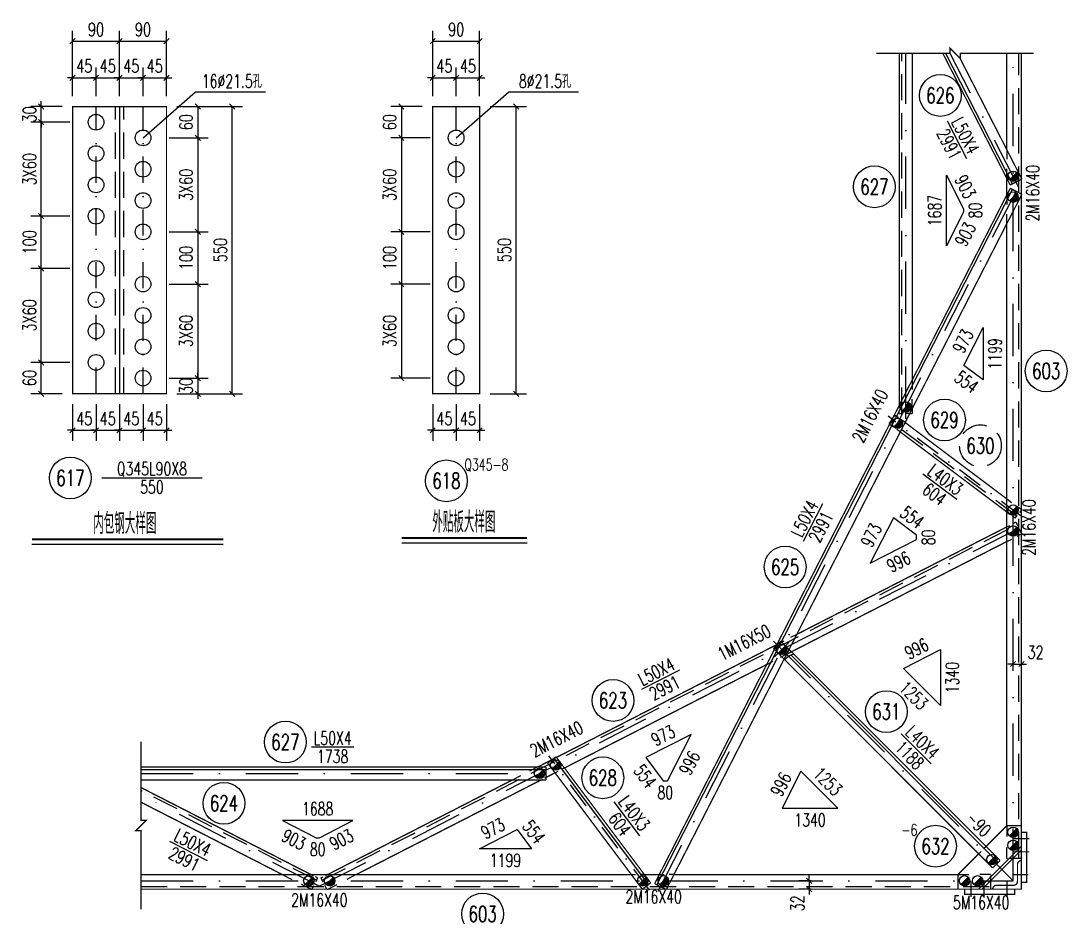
# Model space of a CAD drawing. Header units: millimetres. Extents: x 25862 to 26703, y -13061 to -12467.
# Drawn here: x 26311.7 to 26512.1, y -12862.7 to -12691.1 of the extents above; entities that cross this region are included whole.
import ezdxf
from ezdxf.enums import TextEntityAlignment as Align

# ---------------------------------------------------------------- set-up
doc = ezdxf.new("R2010")
doc.units = ezdxf.units.MM
doc.header["$LTSCALE"] = 10
for name, pattern in [('DASHDOT', [1, 0.5, -0.25, 0, -0.25]), ('DASHDOTX2', [2, 1, -0.5, 0, -0.5]), ('DASHED', [0.75, 0.5, -0.25])]:
    doc.linetypes.add(name, pattern=pattern)
for name, color, linetype in [('1', 1, 'DASHED'), ('2', 1, 'Continuous'), ('3', 1, 'Continuous'), ('4', 2, 'DASHDOTX2'), ('5', 2, 'DASHDOT')]:
    doc.layers.add(name, color=color, linetype=linetype)
doc.styles.add('DXT', font='simplex.shx', dxfattribs={"width": 0.72, "bigfont": 'hztxt.shx'})
doc.styles.get("Standard").update_dxf_attribs({"font": 'SIMPLEX.shx', "width": 0.7, "bigfont": 'gbhzfs.shx'})
doc.dimstyles.new('BZ$0', dxfattribs={"dimtxt": 2.5, "dimasz": 1, "dimexe": 2, "dimexo": 2, "dimgap": 1, "dimtad": 1, "dimdec": 0, "dimlfac": 20, "dimzin": 12, "dimdsep": 46, "dimtxsty": 'DXT', "dimblk": 'OBLIQUE', "dimcen": 0.09, "dimclrd": 1, "dimclre": 1, "dimclrt": 7, "dimadec": 4, "dimazin": 3, "dimtfac": 1.4, "dimtdec": 0, "dimtix": 1, "dimtmove": 2, "dimatfit": 3, "dimldrblk": 'OBLIQUE', "dimfxl": 1, "dimtolj": 1, "dimtzin": 0, "dimarcsym": 0})

# ---------------------------------------------------------------- blocks, each defined once
blk = doc.blocks.new('_Oblique')
at = {"color": 0, "linetype": 'ByBlock', "lineweight": -2}
blk.add_line((-0.5, -0.5), (0.5, 0.5), dxfattribs=at)
blk = doc.blocks.new('*D73')
at = {"layer": '3', "color": 1, "lineweight": -2}
for p, q in [((26395.05, -12764.5), (26395.05, -12771.5)), ((26399.55, -12764.5), (26399.55, -12771.5)), ((26395.05, -12769.5), (26394.05, -12769.5)), ((26395.05, -12769.5), (26399.55, -12769.5)), ((26399.55, -12769.5), (26400.55, -12769.5))]:
    blk.add_line(p, q, dxfattribs=at)
at = {"layer": 'Defpoints', "color": 0}
for p in [(26395.05, -12762.5), (26399.55, -12762.5), (26399.55, -12769.5)]:
    blk.add_point(p, dxfattribs=at)
at = {"layer": '3', "color": 1, "lineweight": -2}
blk.add_blockref('_Oblique', (26395.05, -12769.5), dxfattribs=at)
at = {"layer": '3', "color": 1, "lineweight": -2, "rotation": 180}
blk.add_blockref('_Oblique', (26399.55, -12769.5), dxfattribs=at)
at = {"layer": '3', "color": 7, "insert": (26397.3, -12767.25), "char_height": 2.5, "attachment_point": 5, "style": 'DXT'}
blk.add_mtext('\\A1;45', dxfattribs=at)
blk = doc.blocks.new('*D74')
at = {"layer": '3', "color": 1, "lineweight": -2}
for p, q in [((26390.55, -12764.5), (26390.55, -12771.5)), ((26395.05, -12764.5), (26395.05, -12771.5)), ((26390.55, -12769.5), (26389.55, -12769.5)), ((26390.55, -12769.5), (26395.05, -12769.5)), ((26395.05, -12769.5), (26396.05, -12769.5))]:
    blk.add_line(p, q, dxfattribs=at)
at = {"layer": 'Defpoints', "color": 0}
for p in [(26390.55, -12762.5), (26395.05, -12762.5), (26395.05, -12769.5)]:
    blk.add_point(p, dxfattribs=at)
at = {"layer": '3', "color": 1, "lineweight": -2}
blk.add_blockref('_Oblique', (26390.55, -12769.5), dxfattribs=at)
at = {"layer": '3', "color": 1, "lineweight": -2, "rotation": 180}
blk.add_blockref('_Oblique', (26395.05, -12769.5), dxfattribs=at)
at = {"layer": '3', "color": 7, "insert": (26392.8, -12767.25), "char_height": 2.5, "attachment_point": 5, "style": 'DXT'}
blk.add_mtext('\\A1;45', dxfattribs=at)
blk = doc.blocks.new('*D76')
at = {"layer": '3', "color": 1, "lineweight": -2}
for p, q in [((26395.05, -12705.5), (26395.05, -12700)), ((26399.55, -12705.5), (26399.55, -12700)), ((26395.05, -12702), (26394.05, -12702)), ((26395.05, -12702), (26399.55, -12702)), ((26399.55, -12702), (26400.55, -12702))]:
    blk.add_line(p, q, dxfattribs=at)
at = {"layer": 'Defpoints', "color": 0}
for p in [(26399.55, -12702), (26395.05, -12707.5), (26399.55, -12707.5)]:
    blk.add_point(p, dxfattribs=at)
at = {"layer": '3', "color": 1, "lineweight": -2}
blk.add_blockref('_Oblique', (26395.05, -12702), dxfattribs=at)
at = {"layer": '3', "color": 1, "lineweight": -2, "rotation": 180}
blk.add_blockref('_Oblique', (26399.55, -12702), dxfattribs=at)
at = {"layer": '3', "color": 7, "insert": (26397.3, -12699.75), "char_height": 2.5, "attachment_point": 5, "style": 'DXT'}
blk.add_mtext('\\A1;45', dxfattribs=at)
blk = doc.blocks.new('*D77')
at = {"layer": '3', "color": 1, "lineweight": -2}
for p, q in [((26390.55, -12705.5), (26390.55, -12700)), ((26395.05, -12705.5), (26395.05, -12700)), ((26390.55, -12702), (26389.55, -12702)), ((26390.55, -12702), (26395.05, -12702)), ((26395.05, -12702), (26396.05, -12702))]:
    blk.add_line(p, q, dxfattribs=at)
at = {"layer": 'Defpoints', "color": 0}
for p in [(26395.05, -12702), (26390.55, -12707.5), (26395.05, -12707.5)]:
    blk.add_point(p, dxfattribs=at)
at = {"layer": '3', "color": 1, "lineweight": -2}
blk.add_blockref('_Oblique', (26390.55, -12702), dxfattribs=at)
at = {"layer": '3', "color": 1, "lineweight": -2, "rotation": 180}
blk.add_blockref('_Oblique', (26395.05, -12702), dxfattribs=at)
at = {"layer": '3', "color": 7, "insert": (26392.8, -12699.75), "char_height": 2.5, "attachment_point": 5, "style": 'DXT'}
blk.add_mtext('\\A1;45', dxfattribs=at)
blk = doc.blocks.new('M20X45')
blk.add_circle((0, 0), 0.2)
blk = doc.blocks.new('*D78')
at = {"layer": '3', "color": 1, "lineweight": -2}
for p, q in [((26319.55, -12707.5), (26313.55, -12707.5)), ((26315.55, -12707.5), (26315.55, -12706.5)), ((26315.55, -12710.5), (26315.55, -12707.5)), ((26321.05, -12710.5), (26313.55, -12710.5)), ((26315.55, -12710.5), (26315.55, -12711.5))]:
    blk.add_line(p, q, dxfattribs=at)
at = {"layer": 'Defpoints', "color": 0}
for p in [(26315.55, -12707.5), (26321.55, -12707.5), (26323.05, -12710.5)]:
    blk.add_point(p, dxfattribs=at)
at = {"layer": '3', "color": 1, "lineweight": -2}
for p, rotation in [((26315.55, -12707.5), 270), ((26315.55, -12710.5), 90)]:
    blk.add_blockref('_Oblique', p, dxfattribs=dict(at, rotation=rotation))
at = {"layer": '3', "color": 7, "insert": (26313.3, -12709), "char_height": 2.5, "attachment_point": 5, "rotation": 90, "style": 'DXT'}
blk.add_mtext('\\A1;30', dxfattribs=at)
blk = doc.blocks.new('*D84')
at = {"layer": '3', "color": 1, "lineweight": -2}
for p, q in [((26335.05, -12764.5), (26335.05, -12771.5)), ((26339.55, -12764.5), (26339.55, -12771.5)), ((26335.05, -12769.5), (26334.05, -12769.5)), ((26335.05, -12769.5), (26339.55, -12769.5)), ((26339.55, -12769.5), (26340.55, -12769.5))]:
    blk.add_line(p, q, dxfattribs=at)
at = {"layer": 'Defpoints', "color": 0}
for p in [(26335.05, -12762.5), (26339.55, -12762.5), (26339.55, -12769.5)]:
    blk.add_point(p, dxfattribs=at)
at = {"layer": '3', "color": 1, "lineweight": -2}
blk.add_blockref('_Oblique', (26335.05, -12769.5), dxfattribs=at)
at = {"layer": '3', "color": 1, "lineweight": -2, "rotation": 180}
blk.add_blockref('_Oblique', (26339.55, -12769.5), dxfattribs=at)
at = {"layer": '3', "color": 7, "insert": (26337.3, -12767.25), "char_height": 2.5, "attachment_point": 5, "style": 'DXT'}
blk.add_mtext('\\A1;45', dxfattribs=at)
blk = doc.blocks.new('*D85')
at = {"layer": '3', "color": 1, "lineweight": -2}
for p, q in [((26330.55, -12764.5), (26330.55, -12771.5)), ((26335.05, -12764.5), (26335.05, -12771.5)), ((26330.55, -12769.5), (26329.55, -12769.5)), ((26330.55, -12769.5), (26335.05, -12769.5)), ((26335.05, -12769.5), (26336.05, -12769.5))]:
    blk.add_line(p, q, dxfattribs=at)
at = {"layer": 'Defpoints', "color": 0}
for p in [(26330.55, -12762.5), (26335.05, -12762.5), (26335.05, -12769.5)]:
    blk.add_point(p, dxfattribs=at)
at = {"layer": '3', "color": 1, "lineweight": -2}
blk.add_blockref('_Oblique', (26330.55, -12769.5), dxfattribs=at)
at = {"layer": '3', "color": 1, "lineweight": -2, "rotation": 180}
blk.add_blockref('_Oblique', (26335.05, -12769.5), dxfattribs=at)
at = {"layer": '3', "color": 7, "insert": (26332.8, -12767.25), "char_height": 2.5, "attachment_point": 5, "style": 'DXT'}
blk.add_mtext('\\A1;45', dxfattribs=at)
blk = doc.blocks.new('*D86')
at = {"layer": '3', "color": 1, "lineweight": -2}
for p, q in [((26326.05, -12764.5), (26326.05, -12771.5)), ((26330.55, -12764.5), (26330.55, -12771.5)), ((26326.05, -12769.5), (26325.05, -12769.5)), ((26326.05, -12769.5), (26330.55, -12769.5)), ((26330.55, -12769.5), (26331.55, -12769.5))]:
    blk.add_line(p, q, dxfattribs=at)
at = {"layer": 'Defpoints', "color": 0}
for p in [(26326.05, -12762.5), (26330.55, -12762.5), (26330.55, -12769.5)]:
    blk.add_point(p, dxfattribs=at)
at = {"layer": '3', "color": 1, "lineweight": -2}
blk.add_blockref('_Oblique', (26326.05, -12769.5), dxfattribs=at)
at = {"layer": '3', "color": 1, "lineweight": -2, "rotation": 180}
blk.add_blockref('_Oblique', (26330.55, -12769.5), dxfattribs=at)
at = {"layer": '3', "color": 7, "insert": (26328.3, -12767.25), "char_height": 2.5, "attachment_point": 5, "style": 'DXT'}
blk.add_mtext('\\A1;45', dxfattribs=at)
blk = doc.blocks.new('*D87')
at = {"layer": '3', "color": 1, "lineweight": -2}
for p, q in [((26321.55, -12764.5), (26321.55, -12771.5)), ((26326.05, -12764.5), (26326.05, -12771.5)), ((26321.55, -12769.5), (26320.55, -12769.5)), ((26321.55, -12769.5), (26326.05, -12769.5)), ((26326.05, -12769.5), (26327.05, -12769.5))]:
    blk.add_line(p, q, dxfattribs=at)
at = {"layer": 'Defpoints', "color": 0}
for p in [(26321.55, -12762.5), (26326.05, -12762.5), (26326.05, -12769.5)]:
    blk.add_point(p, dxfattribs=at)
at = {"layer": '3', "color": 1, "lineweight": -2}
blk.add_blockref('_Oblique', (26321.55, -12769.5), dxfattribs=at)
at = {"layer": '3', "color": 1, "lineweight": -2, "rotation": 180}
blk.add_blockref('_Oblique', (26326.05, -12769.5), dxfattribs=at)
at = {"layer": '3', "color": 7, "insert": (26323.8, -12767.25), "char_height": 2.5, "attachment_point": 5, "style": 'DXT'}
blk.add_mtext('\\A1;45', dxfattribs=at)
blk = doc.blocks.new('*D90')
at = {"layer": '3', "color": 1, "lineweight": -2}
for p, q in [((26335.05, -12705.5), (26335.05, -12700)), ((26339.55, -12705.5), (26339.55, -12700)), ((26335.05, -12702), (26334.05, -12702)), ((26335.05, -12702), (26339.55, -12702)), ((26339.55, -12702), (26340.55, -12702))]:
    blk.add_line(p, q, dxfattribs=at)
at = {"layer": 'Defpoints', "color": 0}
for p in [(26339.55, -12702), (26335.05, -12707.5), (26339.55, -12707.5)]:
    blk.add_point(p, dxfattribs=at)
at = {"layer": '3', "color": 1, "lineweight": -2}
blk.add_blockref('_Oblique', (26335.05, -12702), dxfattribs=at)
at = {"layer": '3', "color": 1, "lineweight": -2, "rotation": 180}
blk.add_blockref('_Oblique', (26339.55, -12702), dxfattribs=at)
at = {"layer": '3', "color": 7, "insert": (26337.3, -12699.75), "char_height": 2.5, "attachment_point": 5, "style": 'DXT'}
blk.add_mtext('\\A1;45', dxfattribs=at)
blk = doc.blocks.new('*D91')
at = {"layer": '3', "color": 1, "lineweight": -2}
for p, q in [((26330.55, -12705.5), (26330.55, -12700)), ((26335.05, -12705.5), (26335.05, -12700)), ((26330.55, -12702), (26329.55, -12702)), ((26330.55, -12702), (26335.05, -12702)), ((26335.05, -12702), (26336.05, -12702))]:
    blk.add_line(p, q, dxfattribs=at)
at = {"layer": 'Defpoints', "color": 0}
for p in [(26335.05, -12702), (26330.55, -12707.5), (26335.05, -12707.5)]:
    blk.add_point(p, dxfattribs=at)
at = {"layer": '3', "color": 1, "lineweight": -2}
blk.add_blockref('_Oblique', (26330.55, -12702), dxfattribs=at)
at = {"layer": '3', "color": 1, "lineweight": -2, "rotation": 180}
blk.add_blockref('_Oblique', (26335.05, -12702), dxfattribs=at)
at = {"layer": '3', "color": 7, "insert": (26332.8, -12699.75), "char_height": 2.5, "attachment_point": 5, "style": 'DXT'}
blk.add_mtext('\\A1;45', dxfattribs=at)
blk = doc.blocks.new('*D92')
at = {"layer": '3', "color": 1, "lineweight": -2}
for p, q in [((26326.05, -12705.5), (26326.05, -12700)), ((26330.55, -12705.5), (26330.55, -12700)), ((26326.05, -12702), (26325.05, -12702)), ((26326.05, -12702), (26330.55, -12702)), ((26330.55, -12702), (26331.55, -12702))]:
    blk.add_line(p, q, dxfattribs=at)
at = {"layer": 'Defpoints', "color": 0}
for p in [(26330.55, -12702), (26326.05, -12707.5), (26330.55, -12707.5)]:
    blk.add_point(p, dxfattribs=at)
at = {"layer": '3', "color": 1, "lineweight": -2}
blk.add_blockref('_Oblique', (26326.05, -12702), dxfattribs=at)
at = {"layer": '3', "color": 1, "lineweight": -2, "rotation": 180}
blk.add_blockref('_Oblique', (26330.55, -12702), dxfattribs=at)
at = {"layer": '3', "color": 7, "insert": (26328.3, -12699.75), "char_height": 2.5, "attachment_point": 5, "style": 'DXT'}
blk.add_mtext('\\A1;45', dxfattribs=at)
blk = doc.blocks.new('*D93')
at = {"layer": '3', "color": 1, "lineweight": -2}
for p, q in [((26321.55, -12705.5), (26321.55, -12700)), ((26326.05, -12705.5), (26326.05, -12700)), ((26321.55, -12702), (26320.55, -12702)), ((26321.55, -12702), (26326.05, -12702)), ((26326.05, -12702), (26327.05, -12702))]:
    blk.add_line(p, q, dxfattribs=at)
at = {"layer": 'Defpoints', "color": 0}
for p in [(26326.05, -12702), (26321.55, -12707.5), (26326.05, -12707.5)]:
    blk.add_point(p, dxfattribs=at)
at = {"layer": '3', "color": 1, "lineweight": -2}
blk.add_blockref('_Oblique', (26321.55, -12702), dxfattribs=at)
at = {"layer": '3', "color": 1, "lineweight": -2, "rotation": 180}
blk.add_blockref('_Oblique', (26326.05, -12702), dxfattribs=at)
at = {"layer": '3', "color": 7, "insert": (26323.8, -12699.75), "char_height": 2.5, "attachment_point": 5, "style": 'DXT'}
blk.add_mtext('\\A1;45', dxfattribs=at)
blk = doc.blocks.new('*D94')
at = {"layer": '3', "color": 1, "lineweight": -2}
for p, q in [((26390.05, -12741.5), (26382.55, -12741.5)), ((26384.55, -12741.5), (26384.55, -12759.5)), ((26390.05, -12759.5), (26382.55, -12759.5))]:
    blk.add_line(p, q, dxfattribs=at)
at = {"layer": 'Defpoints', "color": 0}
for p in [(26392.05, -12741.5), (26384.55, -12759.5), (26392.05, -12759.5)]:
    blk.add_point(p, dxfattribs=at)
at = {"layer": '3', "color": 1, "lineweight": -2}
for p, rotation in [((26384.55, -12741.5), 90), ((26384.55, -12759.5), 270)]:
    blk.add_blockref('_Oblique', p, dxfattribs=dict(at, rotation=rotation))
at = {"layer": '3', "color": 7, "insert": (26382.3, -12750.5), "char_height": 2.5, "attachment_point": 5, "rotation": 90, "style": 'DXT'}
blk.add_mtext('\\A1;3X60', dxfattribs=at)
blk = doc.blocks.new('*D95')
at = {"layer": '3', "color": 1, "lineweight": -2}
for p, q in [((26390.05, -12731.5), (26382.55, -12731.5)), ((26384.55, -12731.5), (26384.55, -12741.5)), ((26390.05, -12741.5), (26382.55, -12741.5))]:
    blk.add_line(p, q, dxfattribs=at)
at = {"layer": 'Defpoints', "color": 0}
for p in [(26392.05, -12731.5), (26384.55, -12741.5), (26392.05, -12741.5)]:
    blk.add_point(p, dxfattribs=at)
at = {"layer": '3', "color": 1, "lineweight": -2}
for p, rotation in [((26384.55, -12731.5), 90), ((26384.55, -12741.5), 270)]:
    blk.add_blockref('_Oblique', p, dxfattribs=dict(at, rotation=rotation))
at = {"layer": '3', "color": 7, "insert": (26382.3, -12736.5), "char_height": 2.5, "attachment_point": 5, "rotation": 90, "style": 'DXT'}
blk.add_mtext('\\A1;100', dxfattribs=at)
blk = doc.blocks.new('*D96')
at = {"layer": '3', "color": 1, "lineweight": -2}
for p, q in [((26390.05, -12713.5), (26382.55, -12713.5)), ((26384.55, -12713.5), (26384.55, -12731.5)), ((26390.05, -12731.5), (26382.55, -12731.5))]:
    blk.add_line(p, q, dxfattribs=at)
at = {"layer": 'Defpoints', "color": 0}
for p in [(26392.05, -12713.5), (26384.55, -12731.5), (26392.05, -12731.5)]:
    blk.add_point(p, dxfattribs=at)
at = {"layer": '3', "color": 1, "lineweight": -2}
for p, rotation in [((26384.55, -12713.5), 90), ((26384.55, -12731.5), 270)]:
    blk.add_blockref('_Oblique', p, dxfattribs=dict(at, rotation=rotation))
at = {"layer": '3', "color": 7, "insert": (26382.3, -12722.5), "char_height": 2.5, "attachment_point": 5, "rotation": 90, "style": 'DXT'}
blk.add_mtext('\\A1;3X60', dxfattribs=at)
blk = doc.blocks.new('*D97')
at = {"layer": '3', "color": 1, "lineweight": -2}
for p, q in [((26388.55, -12707.5), (26382.55, -12707.5)), ((26384.55, -12707.5), (26384.55, -12713.5)), ((26390.05, -12713.5), (26382.55, -12713.5))]:
    blk.add_line(p, q, dxfattribs=at)
at = {"layer": 'Defpoints', "color": 0}
for p in [(26390.55, -12707.5), (26384.55, -12713.5), (26392.05, -12713.5)]:
    blk.add_point(p, dxfattribs=at)
at = {"layer": '3', "color": 1, "lineweight": -2}
for p, rotation in [((26384.55, -12707.5), 90), ((26384.55, -12713.5), 270)]:
    blk.add_blockref('_Oblique', p, dxfattribs=dict(at, rotation=rotation))
at = {"layer": '3', "color": 7, "insert": (26382.3, -12710.5), "char_height": 2.5, "attachment_point": 5, "rotation": 90, "style": 'DXT'}
blk.add_mtext('\\A1;60', dxfattribs=at)
blk = doc.blocks.new('*D98')
at = {"layer": '3', "color": 1, "lineweight": -2}
for p, q in [((26340.05, -12759.5), (26347.55, -12759.5)), ((26345.55, -12759.5), (26345.55, -12758.5)), ((26345.55, -12759.5), (26345.55, -12762.5)), ((26341.55, -12762.5), (26347.55, -12762.5)), ((26345.55, -12762.5), (26345.55, -12763.5))]:
    blk.add_line(p, q, dxfattribs=at)
at = {"layer": 'Defpoints', "color": 0}
for p in [(26338.05, -12759.5), (26339.55, -12762.5), (26345.55, -12762.5)]:
    blk.add_point(p, dxfattribs=at)
at = {"layer": '3', "color": 1, "lineweight": -2}
for p, rotation in [((26345.55, -12759.5), 270), ((26345.55, -12762.5), 90)]:
    blk.add_blockref('_Oblique', p, dxfattribs=dict(at, rotation=rotation))
at = {"layer": '3', "color": 7, "insert": (26343.3, -12761), "char_height": 2.5, "attachment_point": 5, "rotation": 90, "style": 'DXT'}
blk.add_mtext('\\A1;30', dxfattribs=at)
blk = doc.blocks.new('*D99')
at = {"layer": '3', "color": 1, "lineweight": -2}
for p, q in [((26340.05, -12741.5), (26347.55, -12741.5)), ((26345.55, -12741.5), (26345.55, -12759.5)), ((26340.05, -12759.5), (26347.55, -12759.5))]:
    blk.add_line(p, q, dxfattribs=at)
at = {"layer": 'Defpoints', "color": 0}
for p in [(26338.05, -12741.5), (26338.05, -12759.5), (26345.55, -12759.5)]:
    blk.add_point(p, dxfattribs=at)
at = {"layer": '3', "color": 1, "lineweight": -2}
for p, rotation in [((26345.55, -12741.5), 90), ((26345.55, -12759.5), 270)]:
    blk.add_blockref('_Oblique', p, dxfattribs=dict(at, rotation=rotation))
at = {"layer": '3', "color": 7, "insert": (26343.3, -12750.5), "char_height": 2.5, "attachment_point": 5, "rotation": 90, "style": 'DXT'}
blk.add_mtext('\\A1;3X60', dxfattribs=at)
blk = doc.blocks.new('*D100')
at = {"layer": '3', "color": 1, "lineweight": -2}
for p, q in [((26340.05, -12731.5), (26347.55, -12731.5)), ((26345.55, -12731.5), (26345.55, -12741.5)), ((26340.05, -12741.5), (26347.55, -12741.5))]:
    blk.add_line(p, q, dxfattribs=at)
at = {"layer": 'Defpoints', "color": 0}
for p in [(26338.05, -12731.5), (26338.05, -12741.5), (26345.55, -12741.5)]:
    blk.add_point(p, dxfattribs=at)
at = {"layer": '3', "color": 1, "lineweight": -2}
for p, rotation in [((26345.55, -12731.5), 90), ((26345.55, -12741.5), 270)]:
    blk.add_blockref('_Oblique', p, dxfattribs=dict(at, rotation=rotation))
at = {"layer": '3', "color": 7, "insert": (26343.3, -12736.5), "char_height": 2.5, "attachment_point": 5, "rotation": 90, "style": 'DXT'}
blk.add_mtext('\\A1;100', dxfattribs=at)
blk = doc.blocks.new('*D101')
at = {"layer": '3', "color": 1, "lineweight": -2}
for p, q in [((26340.05, -12713.5), (26347.55, -12713.5)), ((26345.55, -12713.5), (26345.55, -12731.5)), ((26340.05, -12731.5), (26347.55, -12731.5))]:
    blk.add_line(p, q, dxfattribs=at)
at = {"layer": 'Defpoints', "color": 0}
for p in [(26338.05, -12713.5), (26338.05, -12731.5), (26345.55, -12731.5)]:
    blk.add_point(p, dxfattribs=at)
at = {"layer": '3', "color": 1, "lineweight": -2}
for p, rotation in [((26345.55, -12713.5), 90), ((26345.55, -12731.5), 270)]:
    blk.add_blockref('_Oblique', p, dxfattribs=dict(at, rotation=rotation))
at = {"layer": '3', "color": 7, "insert": (26343.3, -12722.5), "char_height": 2.5, "attachment_point": 5, "rotation": 90, "style": 'DXT'}
blk.add_mtext('\\A1;3X60', dxfattribs=at)
blk = doc.blocks.new('*D102')
at = {"layer": '3', "color": 1, "lineweight": -2}
for p, q in [((26341.55, -12707.5), (26347.55, -12707.5)), ((26345.55, -12707.5), (26345.55, -12713.5)), ((26340.05, -12713.5), (26347.55, -12713.5))]:
    blk.add_line(p, q, dxfattribs=at)
at = {"layer": 'Defpoints', "color": 0}
for p in [(26339.55, -12707.5), (26338.05, -12713.5), (26345.55, -12713.5)]:
    blk.add_point(p, dxfattribs=at)
at = {"layer": '3', "color": 1, "lineweight": -2}
for p, rotation in [((26345.55, -12707.5), 90), ((26345.55, -12713.5), 270)]:
    blk.add_blockref('_Oblique', p, dxfattribs=dict(at, rotation=rotation))
at = {"layer": '3', "color": 7, "insert": (26343.3, -12710.5), "char_height": 2.5, "attachment_point": 5, "rotation": 90, "style": 'DXT'}
blk.add_mtext('\\A1;60', dxfattribs=at)
blk = doc.blocks.new('M16X50')
for p, q in [((-0.283, -0.283), (0.283, 0.283)), ((-0.141, -0.141), (0.141, 0.141))]:
    blk.add_line(p, q)
blk.add_circle((0, 0), 0.2)
for radius in [0.16, 0.12, 0.08, 0.04]:
    blk.add_arc((0, 0), radius, 225, 45)
blk = doc.blocks.new('M16X40')
blk.add_line((-0.141, -0.141), (0.141, 0.141))
blk.add_circle((0, 0), 0.2)
for radius in [0.16, 0.12, 0.08, 0.04]:
    blk.add_arc((0, 0), radius, 225, 45)
blk = doc.blocks.new('*D20')
at = {"color": 1, "lineweight": -2}
for p, q in [((26463.06, -12855.77), (26460.7, -12855.77)), ((26462.7, -12855.77), (26462.7, -12854.77)), ((26462.7, -12855.77), (26462.7, -12857.37)), ((26463.06, -12857.37), (26460.7, -12857.37)), ((26462.7, -12857.37), (26462.7, -12858.37))]:
    blk.add_line(p, q, dxfattribs=at)
at = {"layer": 'Defpoints', "color": 0}
for p in [(26465.06, -12855.77), (26462.7, -12857.37), (26465.06, -12857.37)]:
    blk.add_point(p, dxfattribs=at)
at = {"color": 1, "lineweight": -2}
for p, rotation in [((26462.7, -12855.77), 270), ((26462.7, -12857.37), 90)]:
    blk.add_blockref('_Oblique', p, dxfattribs=dict(at, rotation=rotation))
at = {"color": 7, "insert": (26460.45, -12860.08), "char_height": 2.5, "attachment_point": 5, "rotation": 90, "style": 'DXT'}
blk.add_mtext('\\A1;32', dxfattribs=at)
blk = doc.blocks.new('*D21')
at = {"color": 1, "lineweight": -2}
for p, q in [((26501.75, -12814.62), (26501.75, -12812.26)), ((26503.35, -12814.62), (26503.35, -12812.26)), ((26501.75, -12814.26), (26500.75, -12814.26)), ((26501.75, -12814.26), (26503.35, -12814.26)), ((26503.35, -12814.26), (26504.35, -12814.26))]:
    blk.add_line(p, q, dxfattribs=at)
at = {"layer": 'Defpoints', "color": 0}
for p in [(26503.35, -12814.26), (26501.75, -12816.62), (26503.35, -12816.62)]:
    blk.add_point(p, dxfattribs=at)
at = {"color": 1, "lineweight": -2}
for p, rotation in [((26501.75, -12814.26), 4.168665e-10), ((26503.35, -12814.26), 180.0000000004169)]:
    blk.add_blockref('_Oblique', p, dxfattribs=dict(at, rotation=rotation))
at = {"color": 7, "insert": (26506.06, -12812.01), "char_height": 2.5, "attachment_point": 5, "style": 'DXT'}
blk.add_mtext('\\A1;32', dxfattribs=at)

msp = doc.modelspace()

# ---------------------------------------------------------------- linework, layer by layer
for p, q in [((26501.652, -12722.302), (26488.854, -12697.312)), ((26335.048, -12713.497), (26345.13, -12704.708)), ((26345.13, -12704.708), (26358.518, -12704.708)), ((26395.048, -12713.497), (26405.13, -12704.708)), ((26405.13, -12704.708), (26418.518, -12704.708)), ((26492.909, -12717.516), (26489.205, -12710.284)), ((26456.4, -12811.836), (26501.652, -12723.393)), ((26490.977, -12782.779), (26484.478, -12777.901)), ((26327.131, -12778.622), (26346.381, -12778.622)), ((26465.218, -12783.571), (26461.517, -12790.804)), ((26350.424, -12791.392), (26313.755, -12791.392)), ((26408.634, -12791.118), (26384.634, -12791.118)), ((26433.526, -12856.543), (26456.4, -12811.836)), ((26459.226, -12812.541), (26498.922, -12852.237)), ((26437.817, -12815.414), (26430.584, -12819.115)), ((26486.045, -12833.35), (26480.3, -12827.605)), ((26375.45, -12830.209), (26367.325, -12830.209)), ((26431.913, -12856.472), (26413.78, -12832.315)), ((26334.675, -12834.459), (26412.265, -12834.459)), ((26430.223, -12847.141), (26425.345, -12840.642)), ((26340.13, -12848.186), (26347.363, -12851.887))]:
    msp.add_line(p, q)
for points, const_width in [([(26475.561, -12697.312), (26489.645, -12697.312), (26489.645, -12696.312), (26491.645, -12698.312), (26491.645, -12697.312), (26505.728, -12697.312)], 0.25), ([(26479.937, -12764.736), (26479.939, -12697.312)], 0.25), ([(26482.439, -12697.312), (26482.437, -12759.849)], 0.25), ([(26501.207, -12722.53), (26488.292, -12697.312)], 0.25), ([(26500.55, -12697.312), (26500.55, -12715.762)], 0.25), ([(26503.35, -12721.229), (26503.35, -12697.312)], 0.25), ([(26491.581, -12698.248), (26503.433, -12721.39)], 0.25), ([(26330.548, -12762.497), (26330.548, -12707.497), (26321.548, -12707.497), (26321.548, -12762.497), (26339.548, -12762.497), (26339.548, -12707.497), (26330.548, -12707.497)], 0.25), ([(26390.548, -12762.497), (26399.548, -12762.497), (26399.548, -12707.497), (26390.548, -12707.497), (26390.548, -12762.497)], 0.25), ([(26500.55, -12721.246), (26500.55, -12724.448)], 0.25), ([(26503.433, -12721.39), (26501.207, -12722.53)], 0.25), ([(26503.35, -12724.262), (26503.35, -12721.432)], 0.25), ([(26456.413, -12810.713), (26501.207, -12723.165)], 0.25), ([(26501.207, -12723.165), (26503.432, -12724.304)], 0.25), ([(26503.432, -12724.304), (26457.886, -12813.322)], 0.25), ([(26503.35, -12851.472), (26503.35, -12724.464)], 0.25), ([(26500.55, -12729.937), (26500.55, -12845.222)], 0.25), ([(26482.437, -12766.287), (26481.952, -12766.287)], 0.25), ([(26482.437, -12765.338), (26482.437, -12766.287)], 0.25), ([(26477.993, -12768.202), (26478.529, -12767.488)], 0.25), ([(26478.116, -12768.295), (26477.993, -12768.202)], 0.25), ([(26481.07, -12768.011), (26500.55, -12782.634)], 0.25), ([(26500.55, -12785.134), (26480.145, -12769.818)], 0.25), ([(26460.311, -12808.583), (26500.55, -12787.995)], 0.25), ([(26350.424, -12790.392), (26313.755, -12790.392)], 0.4), ([(26408.634, -12790.118), (26384.634, -12790.118)], 0.4), ([(26503.35, -12789.168), (26503.432, -12789.328)], 0.25), ([(26500.55, -12790.803), (26458.365, -12812.387)], 0.25), ([(26456.691, -12810.435), (26456.691, -12810.435)], 0.25), ([(26414.273, -12832.138), (26456.507, -12810.529)], 0.25), ([(26433.081, -12856.316), (26456.507, -12810.529)], 0.25), ([(26458.365, -12812.387), (26458.365, -12812.387)], 0.25), ([(26459.312, -12811.921), (26499.275, -12851.883)], 0.25), ([(26454.561, -12814.333), (26415.796, -12834.167)], 0.25), ([(26457.886, -12813.322), (26435.306, -12857.454)], 0.25), ([(26497.861, -12853.297), (26457.886, -12813.322)], 0.25), ([(26334.675, -12861.25), (26334.675, -12846.182), (26333.675, -12846.182), (26335.675, -12844.182), (26334.675, -12844.182), (26334.675, -12829.113)], 0.25), ([(26414.18, -12832.015), (26412.58, -12833.216)], 0.25), ([(26432.313, -12856.172), (26414.18, -12832.015)], 0.25), ([(26334.675, -12833.959), (26412.265, -12833.959)], 0.25), ([(26410.714, -12833.959), (26413.466, -12832.551)], 0.25), ([(26412.265, -12833.959), (26412.265, -12836.459)], 0.25), ([(26412.58, -12833.216), (26430.713, -12857.372)], 0.25), ([(26412.265, -12836.459), (26334.675, -12836.459)], 0.25), ([(26370.426, -12854.572), (26405.827, -12836.459)], 0.25), ([(26411.316, -12836.459), (26375.915, -12854.572)], 0.25), ([(26413.989, -12835.092), (26412.265, -12835.974)], 0.25), ([(26367.224, -12854.572), (26334.675, -12837.918)], 0.25), ([(26334.675, -12840.727), (26361.736, -12854.572)], 0.25), ([(26496.582, -12849.19), (26500.55, -12845.222)], 0.25), ([(26500.55, -12845.222), (26503.35, -12845.222)], 0.25), ([(26503.35, -12845.222), (26503.35, -12849.14)], 0.25), ([(26504.85, -12847.722), (26501.85, -12847.722)], 0.25), ([(26503.35, -12849.14), (26495.118, -12857.372)], 0.25), ([(26503.35, -12849.847), (26495.825, -12857.372)], 0.25), ([(26504.85, -12850.222), (26501.85, -12850.222)], 0.25), ([(26491.2, -12854.572), (26495.168, -12850.604)], 0.25), ([(26503.35, -12851.872), (26503.35, -12857.372), (26497.85, -12857.372)], 0.25), ([(26499.275, -12851.883), (26497.861, -12853.297)], 0.25), ([(26501.018, -12851.472), (26503.35, -12851.472)], 0.25), ([(26502.6, -12852.622), (26502.6, -12855.872)], 0.25), ([(26428.612, -12854.572), (26334.675, -12854.572)], 0.25), ([(26430.713, -12857.372), (26432.313, -12856.172)], 0.25), ([(26433.973, -12854.572), (26431.112, -12854.572)], 0.25), ([(26435.306, -12857.454), (26433.081, -12856.316)], 0.25), ([(26491.2, -12854.572), (26436.781, -12854.572)], 0.25), ([(26491.2, -12857.372), (26491.2, -12854.572)], 0.25), ([(26493.7, -12855.872), (26493.7, -12858.872)], 0.25), ([(26496.2, -12855.872), (26496.2, -12858.872)], 0.25), ([(26497.45, -12857.372), (26497.45, -12855.04)], 0.25), ([(26500.6, -12855.872), (26500.6, -12858.722)], 0.25), ([(26501.85, -12854.622), (26504.7, -12854.622)], 0.25), ([(26334.675, -12857.372), (26435.146, -12857.372)], 0.25), ([(26367.208, -12857.372), (26367.369, -12857.454)], 0.25), ([(26367.369, -12857.454), (26367.411, -12857.372)], 0.25), ([(26370.282, -12857.454), (26370.24, -12857.372)], 0.25), ([(26370.442, -12857.372), (26370.282, -12857.454)], 0.25), ([(26435.348, -12857.372), (26497.45, -12857.372)], 0.25), ([(26495.118, -12857.372), (26491.2, -12857.372)], 0.25), ([(26501.85, -12856.622), (26498.6, -12856.622)], 0.25)]:
    msp.add_lwpolyline(points, dxfattribs=dict(const_width=const_width))
at = {"const_width": 0.25}
for points in [[(26503.35, -12846.472), (26503.35, -12856.072), (26504.35, -12856.072), (26504.35, -12846.472)], [(26492.45, -12857.372), (26502.05, -12857.372), (26502.05, -12858.372), (26492.45, -12858.372)]]:
    msp.add_lwpolyline(points, close=True, dxfattribs=at)
for points in [[(26503.35, -12851.872, 0.4142136), (26502.6, -12852.622, 0.4142136)], [(26501.85, -12856.622, 0.4142136), (26502.6, -12855.872, 0.4142136)], [(26498.6, -12856.622, 0.4142136), (26497.85, -12857.372, 0.4142136)]]:
    msp.add_lwpolyline(points, format="xyb", dxfattribs=at)
for centre in [(26487.816, -12705.378), (26475.188, -12722.868), (26508.1, -12758.138), (26488.617, -12767.516), (26321.131, -12778.622), (26393.186, -12779.176), (26458.082, -12795.671), (26425.101, -12821.233), (26477.472, -12823.362), (26362.325, -12829.209), (26423.143, -12836.043), (26350.55, -12840.926), (26486.893, -12849.141), (26400.12, -12862.122)]:
    msp.add_circle(centre, 4)
msp.add_arc((26460.079, -12814.808), 2.422, 96.73132, 146.91439)
at = {"layer": '1'}
for p, q in [((26480.437, -12766.287), (26480.439, -12697.312)), ((26502.85, -12851.472), (26502.85, -12697.312)), ((26329.748, -12762.497), (26329.748, -12707.497)), ((26331.348, -12762.497), (26331.348, -12707.497)), ((26500.55, -12715.762), (26500.55, -12717.572)), ((26500.55, -12721.246), (26500.55, -12719.436)), ((26503.35, -12721.229), (26503.35, -12721.296)), ((26503.35, -12721.432), (26503.35, -12721.365)), ((26500.55, -12724.448), (26500.55, -12726.26)), ((26503.35, -12724.262), (26503.35, -12724.329)), ((26503.35, -12724.464), (26503.35, -12724.398)), ((26500.55, -12729.937), (26500.55, -12728.126)), ((26482.437, -12759.849), (26482.437, -12761.66)), ((26482.437, -12765.338), (26482.437, -12763.527)), ((26479.937, -12764.736), (26479.937, -12765.247)), ((26479.937, -12766.287), (26479.937, -12765.775)), ((26502.45, -12785.935), (26478.293, -12767.802)), ((26478.529, -12767.488), (26478.748, -12767.196)), ((26479.194, -12766.602), (26478.974, -12766.895)), ((26479.194, -12766.602), (26479.813, -12767.067)), ((26479.937, -12766.287), (26480.602, -12766.287)), ((26481.07, -12768.011), (26480.451, -12767.546)), ((26481.952, -12766.287), (26481.287, -12766.287)), ((26478.116, -12768.295), (26478.786, -12768.797)), ((26480.145, -12769.818), (26479.476, -12769.315)), ((26500.55, -12782.634), (26501.474, -12783.327)), ((26503.35, -12784.735), (26502.426, -12784.042)), ((26500.55, -12785.134), (26501.078, -12785.531)), ((26502.15, -12786.335), (26501.622, -12785.939)), ((26502.15, -12786.335), (26502.546, -12785.807)), ((26503.35, -12784.735), (26502.954, -12785.263)), ((26369.371, -12855.674), (26502.521, -12787.548)), ((26500.55, -12787.995), (26501.126, -12787.7)), ((26502.294, -12787.103), (26501.718, -12787.397)), ((26502.294, -12787.103), (26502.642, -12787.784)), ((26503.432, -12789.328), (26502.481, -12789.815)), ((26503.35, -12789.168), (26503.002, -12788.486)), ((26500.55, -12790.803), (26501.501, -12790.316)), ((26455.845, -12811.281), (26457.259, -12809.867)), ((26456.691, -12810.435), (26457.886, -12809.824)), ((26457.357, -12809.965), (26457.041, -12810.583)), ((26457.259, -12809.867), (26459.3, -12811.908)), ((26460.311, -12808.583), (26459.117, -12809.194)), ((26457.886, -12813.322), (26455.845, -12811.281)), ((26456.028, -12811.465), (26456.155, -12811.217)), ((26456.413, -12810.713), (26456.286, -12810.961)), ((26456.4, -12811.836), (26456.716, -12811.219)), ((26456.507, -12810.529), (26456.568, -12810.498)), ((26456.691, -12810.435), (26456.631, -12810.466)), ((26458.365, -12812.387), (26458.674, -12812.229)), ((26458.844, -12811.451), (26458.528, -12812.069)), ((26459.3, -12811.908), (26458.992, -12812.066)), ((26454.561, -12814.333), (26455.816, -12813.691)), ((26458.365, -12812.387), (26457.11, -12813.029)), ((26457.886, -12813.322), (26458.202, -12812.705)), ((26414.273, -12832.138), (26414.006, -12832.275)), ((26410.714, -12833.959), (26409.101, -12834.784)), ((26413.466, -12832.551), (26413.732, -12832.415)), ((26415.796, -12834.167), (26415.199, -12834.472)), ((26405.827, -12836.459), (26407.44, -12835.634)), ((26411.316, -12836.459), (26411.629, -12836.299)), ((26412.265, -12835.974), (26411.952, -12836.134)), ((26413.989, -12835.092), (26414.585, -12834.787)), ((26368.28, -12855.674), (26334.675, -12838.48)), ((26500.55, -12845.222), (26500.55, -12847.285)), ((26495.168, -12850.604), (26495.635, -12850.138)), ((26496.582, -12849.19), (26496.116, -12849.657)), ((26500.55, -12851.472), (26500.55, -12849.41)), ((26500.55, -12851.472), (26500.705, -12851.472)), ((26501.018, -12851.472), (26500.864, -12851.472)), ((26361.736, -12854.572), (26363.542, -12855.496)), ((26367.224, -12854.572), (26367.648, -12854.789)), ((26368.507, -12855.229), (26368.084, -12855.012)), ((26368.507, -12855.229), (26368.146, -12855.936)), ((26369.143, -12855.229), (26369.567, -12855.012)), ((26369.143, -12855.229), (26369.505, -12855.936)), ((26370.426, -12854.572), (26370.003, -12854.789)), ((26375.915, -12854.572), (26374.109, -12855.496)), ((26428.612, -12854.572), (26429.437, -12854.572)), ((26431.112, -12854.572), (26430.287, -12854.572)), ((26433.973, -12854.572), (26434.899, -12854.572)), ((26436.781, -12854.572), (26435.854, -12854.572)), ((26491.2, -12854.572), (26493.263, -12854.572)), ((26497.45, -12854.572), (26495.388, -12854.572)), ((26497.45, -12854.572), (26497.45, -12854.727)), ((26497.45, -12855.04), (26497.45, -12854.886)), ((26334.675, -12856.872), (26497.45, -12856.872)), ((26367.208, -12857.372), (26365.402, -12856.448)), ((26367.411, -12857.372), (26367.773, -12856.665)), ((26370.24, -12857.372), (26369.878, -12856.665)), ((26370.442, -12857.372), (26372.248, -12856.448)), ((26435.146, -12857.372), (26435.212, -12857.372)), ((26435.348, -12857.372), (26435.281, -12857.372))]:
    msp.add_line(p, q, dxfattribs=at)
msp.add_circle((26495.5, -12772.46), 4, dxfattribs=at)
at = {"layer": '3'}
for p, q in [((26488.969, -12734.156), (26488.97, -12720.662)), ((26488.97, -12720.662), (26492.259, -12727.086)), ((26492.259, -12727.726), (26488.969, -12734.156)), ((26492.259, -12727.086), (26492.259, -12727.726)), ((26492.33, -12757.063), (26496.026, -12749.839)), ((26496.026, -12749.839), (26496.026, -12759.837)), ((26496.026, -12759.837), (26492.33, -12757.063)), ((26478.819, -12786.271), (26474.37, -12794.967)), ((26483.269, -12789.611), (26478.819, -12786.271)), ((26483.269, -12790.414), (26483.269, -12789.611)), ((26474.37, -12794.967), (26483.269, -12790.414)), ((26480.763, -12815.132), (26487.854, -12811.504)), ((26487.854, -12811.504), (26487.854, -12822.224)), ((26487.854, -12822.224), (26480.763, -12815.132)), ((26440.069, -12827.735), (26431.373, -12832.184)), ((26435.516, -12836.634), (26440.069, -12827.735)), ((26431.373, -12832.184), (26434.713, -12836.634)), ((26461.11, -12834.785), (26457.482, -12841.876)), ((26468.202, -12841.876), (26461.11, -12834.785)), ((26434.713, -12836.634), (26435.516, -12836.634)), ((26457.482, -12841.876), (26468.202, -12841.876)), ((26375.267, -12844.228), (26361.766, -12844.228)), ((26361.766, -12844.228), (26368.196, -12847.518)), ((26368.836, -12847.518), (26375.267, -12844.228)), ((26399.499, -12849.619), (26406.723, -12845.923)), ((26406.723, -12845.923), (26409.497, -12849.619)), ((26368.196, -12847.518), (26368.836, -12847.518)), ((26409.497, -12849.619), (26399.499, -12849.619))]:
    msp.add_line(p, q, dxfattribs=at)
at = {"layer": '4'}
for p, q in [((26481.187, -12767.287), (26481.189, -12697.312)), ((26502.776, -12722.85), (26489.645, -12697.21)), ((26501.75, -12855.772), (26501.75, -12697.312)), ((26433.738, -12857.775), (26502.775, -12722.844)), ((26368.822, -12856.797), (26503.753, -12787.76)), ((26455.845, -12809.867), (26501.75, -12855.772)), ((26334.675, -12835.209), (26413.265, -12835.209)), ((26368.828, -12856.797), (26334.675, -12839.323)), ((26334.675, -12855.772), (26501.75, -12855.772))]:
    msp.add_line(p, q, dxfattribs=at)
at = {"layer": '5'}
for p, q in [((26326.048, -12762.497), (26326.048, -12707.497)), ((26335.048, -12762.497), (26335.048, -12707.497)), ((26395.048, -12762.497), (26395.048, -12707.497)), ((26503.55, -12786.135), (26477.794, -12766.802)), ((26432.113, -12857.572), (26412.78, -12831.816))]:
    msp.add_line(p, q, dxfattribs=at)

# ---------------------------------------------------------------- block references
at = {"layer": '2'}
for name, p, xscale, yscale, zscale in [('M20X45', (26326.048, -12710.497), 7.5, 7.5, 7.5), ('M20X45', (26335.048, -12713.497), 7.5, 7.5, 7.5), ('M20X45', (26395.048, -12713.497), 7.5, 7.5, 7.5), ('M20X45', (26326.048, -12716.497), 7.5, 7.5, 7.5), ('M20X45', (26335.048, -12719.497), 7.5, 7.5, 7.5), ('M20X45', (26395.048, -12719.497), 7.5, 7.5, 7.5), ('M16X40', (26501.75, -12720.847), 5, 5, 5), ('M20X45', (26326.048, -12722.497), 7.5, 7.5, 7.5), ('M20X45', (26335.048, -12725.497), 7.5, 7.5, 7.5), ('M20X45', (26395.048, -12725.497), 7.5, 7.5, 7.5), ('M16X40', (26501.75, -12724.847), 5, 5, 5), ('M20X45', (26326.048, -12728.497), 7.5, 7.5, 7.5), ('M20X45', (26335.048, -12731.497), 7.5, 7.5, 7.5), ('M20X45', (26395.048, -12731.497), 7.5, 7.5, 7.5), ('M20X45', (26326.048, -12738.497), 7.5, 7.5, 7.5), ('M20X45', (26335.048, -12741.497), 7.5, 7.5, 7.5), ('M20X45', (26395.048, -12741.497), 7.5, 7.5, 7.5), ('M20X45', (26326.048, -12744.497), 7.5, 7.5, 7.5), ('M20X45', (26335.048, -12747.497), 7.5, 7.5, 7.5), ('M20X45', (26395.048, -12747.497), 7.5, 7.5, 7.5), ('M20X45', (26326.048, -12750.497), 7.5, 7.5, 7.5), ('M20X45', (26335.048, -12753.497), 7.5, 7.5, 7.5), ('M20X45', (26395.048, -12753.497), 7.5, 7.5, 7.5), ('M20X45', (26326.048, -12756.497), 7.5, 7.5, 7.5), ('M20X45', (26335.048, -12759.497), 7.5, 7.5, 7.5), ('M20X45', (26395.048, -12759.497), 7.5, 7.5, 7.5), ('M16X40', (26481.187, -12765.037), 5, 5, 5), ('M16X40', (26479.593, -12768.153), 5, 5, 5), ('M16X40', (26501.75, -12784.785), 5, 5, 5), ('M16X40', (26501.75, -12788.785), 5, 5, 5), ('M16X50', (26457.436, -12811.458), 5, 5, 5), ('M16X40', (26411.015, -12835.209), 5, 5, 5), ('M16X40', (26414.131, -12833.615), 5, 5, 5), ('M16X40', (26501.75, -12846.472), 5, 5, 5), ('M16X40', (26501.75, -12848.972), 5, 5, 5), ('M16X40', (26497.684, -12851.706), 5, 5, 5), ('M16X40', (26366.825, -12855.772), 5, 5, 5), ('M16X40', (26370.825, -12855.772), 5, 5, 5), ('M16X40', (26430.763, -12855.772), 5, 5, 5), ('M16X40', (26434.763, -12855.772), 5, 5, 5), ('M16X40', (26492.45, -12855.772), 5, 5, 5), ('M16X40', (26494.95, -12855.772), 5, 5, 5)]:
    msp.add_blockref(name, p, dxfattribs=dict(at, xscale=xscale, yscale=yscale, zscale=zscale))

# ---------------------------------------------------------------- texts
at = {"width": 0.7}
for s, p in [('16%%C21.5\\M+5BFD7', (26352.07, -12703.895)), ('8%%C21.5\\M+5BFD7', (26412.07, -12703.895)), ('Q345L90X8', (26336.756, -12778.122)), ('550', (26336.756, -12781.622)), ('L50X4', (26371.388, -12829.709)), ('1738', (26371.388, -12833.209))]:
    msp.add_text(s, height=2.5, dxfattribs=at).set_placement(p, align=Align.CENTER)
for s, height, p in [('626', 3, (26487.816, -12705.378)), ('627', 3, (26475.188, -12722.868)), ('603', 3, (26508.1, -12758.138)), ('629', 3, (26488.617, -12767.516)), ('617', 3, (26321.131, -12778.622)), ('618', 3, (26393.186, -12779.176)), ('\\M+5C4DA\\M+5B0FC\\M+5B8D6\\M+5B4F3\\M+5D1F9\\M+5CDBC', 4, (26331.565, -12787.35)), ('\\M+5CDE2\\M+5CCF9\\M+5B0E5\\M+5B4F3\\M+5D1F9\\M+5CDBC', 4, (26396.523, -12787.076)), ('625', 3, (26458.082, -12795.671)), ('623', 3, (26425.1, -12821.232)), ('631', 3, (26477.472, -12823.362)), ('627', 3, (26362.325, -12829.209)), ('628', 3, (26423.143, -12836.043)), ('624', 3, (26350.55, -12840.925)), ('632', 3, (26486.893, -12849.141)), ('603', 3, (26400.12, -12862.122))]:
    msp.add_text(s, height=height, dxfattribs=at).set_placement(p, align=Align.MIDDLE_CENTER)
for s, rotation, p in [('L50X4', 297.1185, (26491.502, -12713.672)), ('2991', 297.1185, (26488.387, -12715.268)), ('L40X3', 323.1065, (26488.028, -12779.94)), ('604', 323.1065, (26485.927, -12782.739)), ('L50X4', 62.9035, (26462.922, -12786.96)), ('2991', 62.9035, (26466.038, -12788.554)), ('L50X4', 27.0965, (26433.973, -12816.819)), ('2991', 27.0965, (26435.567, -12819.935)), ('L40X4', 315, (26483.526, -12830.124)), ('1188', 315, (26481.052, -12832.599)), ('L40X3', 306.8935, (26428.184, -12843.591)), ('604', 306.8935, (26425.385, -12845.692)), ('-90', 315, (26494.284, -12845.831)), ('L50X4', 332.9035, (26343.974, -12849.592)), ('2991', 332.9035, (26342.38, -12852.708))]:
    msp.add_text(s, height=2.5, rotation=rotation, dxfattribs=at).set_placement(p, align=Align.CENTER)
for s, p in [('Q345-8', (26396.614, -12777.176)), ('-6', (26480.385, -12847.141))]:
    msp.add_text(s, height=2.2, dxfattribs=at).set_placement(p)
for s, p in [('2M16X40', (26368.834, -12861.459)), ('2M16X40', (26432.891, -12860.832)), ('5M16X40', (26495.648, -12861.924))]:
    msp.add_text(s, height=2.5, dxfattribs=at).set_placement(p, align=Align.BOTTOM_CENTER)
at = {"layer": '1', "width": 0.7}
msp.add_text('630', height=3, dxfattribs=at).set_placement((26495.5, -12772.46), align=Align.MIDDLE_CENTER)
at = {"layer": '3', "width": 0.7}
for s, rotation, p in [('2M16X40', 90, (26507.527, -12724.108)), ('2M16X40', 62.9502, (26476.132, -12767.662)), ('2M16X40', 90, (26506.823, -12788.122)), ('1M16X50', 27.0498, (26451.151, -12811.918)), ('2M16X40', 27.0498, (26415.204, -12830.406))]:
    msp.add_text(s, height=2.5, rotation=rotation, dxfattribs=at).set_placement(p, align=Align.BOTTOM_CENTER)
for s, rotation, p in [('903', 297.1186, (26491.505, -12723.418)), ('1687', 90, (26487.969, -12727.409)), ('80', 90, (26495.759, -12727.406)), ('903', 62.9035, (26493.73, -12732.535)), ('973', 62.9035, (26493.288, -12752.995)), ('1199', 90, (26499.526, -12754.838)), ('554', 323.1065, (26492.077, -12761.249)), ('554', 323.1065, (26481.644, -12787.141)), ('973', 62.9035, (26475.704, -12790.164)), ('80', 90, (26486.769, -12790.013)), ('996', 27.0964, (26480.414, -12795.806)), ('996', 27.0964, (26483.853, -12812.428)), ('1340', 90, (26491.354, -12816.864)), ('1253', 315, (26481.833, -12821.153)), ('973', 27.0965, (26435.265, -12829.069)), ('996', 62.9036, (26440.908, -12833.779)), ('554', 306.8935, (26430.243, -12836.51)), ('1253', 315, (26465.363, -12837.623)), ('996', 62.9036, (26458.406, -12837.875)), ('973', 27.0965, (26402.655, -12846.88)), ('554', 306.8935, (26408.91, -12847.17)), ('903', 332.9035, (26363.387, -12848.989)), ('903', 27.0965, (26373.646, -12848.989))]:
    msp.add_text(s, height=2.5, rotation=rotation, dxfattribs=at).set_placement(p, align=Align.CENTER)
for s, p in [('80', (26435.114, -12840.134)), ('1688', (26368.516, -12843.228)), ('1340', (26462.842, -12845.376)), ('80', (26368.516, -12851.018)), ('1199', (26404.498, -12853.119))]:
    msp.add_text(s, height=2.5, dxfattribs=at).set_placement(p, align=Align.CENTER)

# ---------------------------------------------------------------- dimensions: what is measured, and where the dimension line sits
for base, p1, p2, angle, picture, middle in [((26503.35, -12814.264), (26501.75, -12816.615), (26503.35, -12816.615), 180, '*D21', (26506.057, -12812.014)), ((26462.704, -12857.372), (26465.055, -12855.772), (26465.055, -12857.372), 90, '*D20', (26460.454, -12860.079))]:
    dim = msp.add_linear_dim(base=base, p1=p1, p2=p2, angle=angle, dimstyle='BZ$0')
    dim.commit()
    dim.dimension.update_dxf_attribs({"geometry": picture, "text_midpoint": middle, "dimtype": 128})
at = {"layer": '3'}
for base, p1, p2 in [((26330.548, -12694.997), (26321.548, -12707.497), (26330.548, -12707.497)), ((26339.548, -12694.997), (26330.548, -12707.497), (26339.548, -12707.497)), ((26399.548, -12694.997), (26390.548, -12707.497), (26399.548, -12707.497))]:
    msp.add_linear_dim(base=base, p1=p1, p2=p2, text='90', dimstyle='BZ$0', dxfattribs=at).render()
for base, p1, p2, picture, middle in [((26326.048, -12701.997), (26321.548, -12707.497), (26326.048, -12707.497), '*D93', (26323.798, -12699.747)), ((26330.548, -12701.997), (26326.048, -12707.497), (26330.548, -12707.497), '*D92', (26328.298, -12699.747)), ((26335.048, -12701.997), (26330.548, -12707.497), (26335.048, -12707.497), '*D91', (26332.798, -12699.747)), ((26339.548, -12701.997), (26335.048, -12707.497), (26339.548, -12707.497), '*D90', (26337.298, -12699.747)), ((26395.048, -12701.997), (26390.548, -12707.497), (26395.048, -12707.497), '*D77', (26392.798, -12699.747)), ((26399.548, -12701.997), (26395.048, -12707.497), (26399.548, -12707.497), '*D76', (26397.298, -12699.747)), ((26326.048, -12769.497), (26321.548, -12762.497), (26326.048, -12762.497), '*D87', (26323.798, -12767.247)), ((26330.548, -12769.497), (26326.048, -12762.497), (26330.548, -12762.497), '*D86', (26328.298, -12767.247)), ((26335.048, -12769.497), (26330.548, -12762.497), (26335.048, -12762.497), '*D85', (26332.798, -12767.247)), ((26339.548, -12769.497), (26335.048, -12762.497), (26339.548, -12762.497), '*D84', (26337.298, -12767.247)), ((26395.048, -12769.497), (26390.548, -12762.497), (26395.048, -12762.497), '*D74', (26392.798, -12767.247)), ((26399.548, -12769.497), (26395.048, -12762.497), (26399.548, -12762.497), '*D73', (26397.298, -12767.247))]:
    dim = msp.add_linear_dim(base=base, p1=p1, p2=p2, text='45', dimstyle='BZ$0', dxfattribs=at)
    dim.commit()
    dim.dimension.update_dxf_attribs({"geometry": picture, "text_midpoint": middle})
for base, p1, p2, angle, text, picture, middle in [((26315.548, -12707.497), (26323.048, -12710.497), (26321.548, -12707.497), 90, '30', '*D78', (26313.298, -12708.997)), ((26345.548, -12713.497), (26339.548, -12707.497), (26338.048, -12713.497), 270, '60', '*D102', (26343.298, -12710.497)), ((26384.548, -12713.497), (26390.548, -12707.497), (26392.048, -12713.497), 270, '60', '*D97', (26382.298, -12710.497)), ((26345.548, -12731.497), (26338.048, -12713.497), (26338.048, -12731.497), 270, '3X60', '*D101', (26343.298, -12722.497)), ((26384.548, -12731.497), (26392.048, -12713.497), (26392.048, -12731.497), 270, '3X60', '*D96', (26382.298, -12722.497)), ((26345.548, -12741.497), (26338.048, -12731.497), (26338.048, -12741.497), 270, '100', '*D100', (26343.298, -12736.497)), ((26384.548, -12741.497), (26392.048, -12731.497), (26392.048, -12741.497), 270, '100', '*D95', (26382.298, -12736.497)), ((26345.548, -12759.497), (26338.048, -12741.497), (26338.048, -12759.497), 270, '3X60', '*D99', (26343.298, -12750.497)), ((26384.548, -12759.497), (26392.048, -12741.497), (26392.048, -12759.497), 270, '3X60', '*D94', (26382.298, -12750.497)), ((26345.548, -12762.497), (26338.048, -12759.497), (26339.548, -12762.497), 270, '30', '*D98', (26343.298, -12760.997))]:
    dim = msp.add_linear_dim(base=base, p1=p1, p2=p2, angle=angle, text=text, dimstyle='BZ$0', dxfattribs=at)
    dim.commit()
    dim.dimension.update_dxf_attribs({"geometry": picture, "text_midpoint": middle})
for base, p1, p2, text in [((26352.13, -12707.497), (26339.548, -12762.497), (26339.548, -12707.497), '550'), ((26406.548, -12707.497), (26399.548, -12762.497), (26399.548, -12707.497), '550'), ((26315.548, -12710.497), (26323.048, -12728.497), (26323.048, -12710.497), '3X60'), ((26315.548, -12728.497), (26323.048, -12738.497), (26323.048, -12728.497), '100'), ((26315.548, -12738.497), (26323.048, -12756.497), (26323.048, -12738.497), '3X60'), ((26315.548, -12756.497), (26321.548, -12762.497), (26323.048, -12756.497), '60')]:
    msp.add_linear_dim(base=base, p1=p1, p2=p2, angle=90, text=text, dimstyle='BZ$0', dxfattribs=at).render()

doc.saveas('drawing.dxf')
